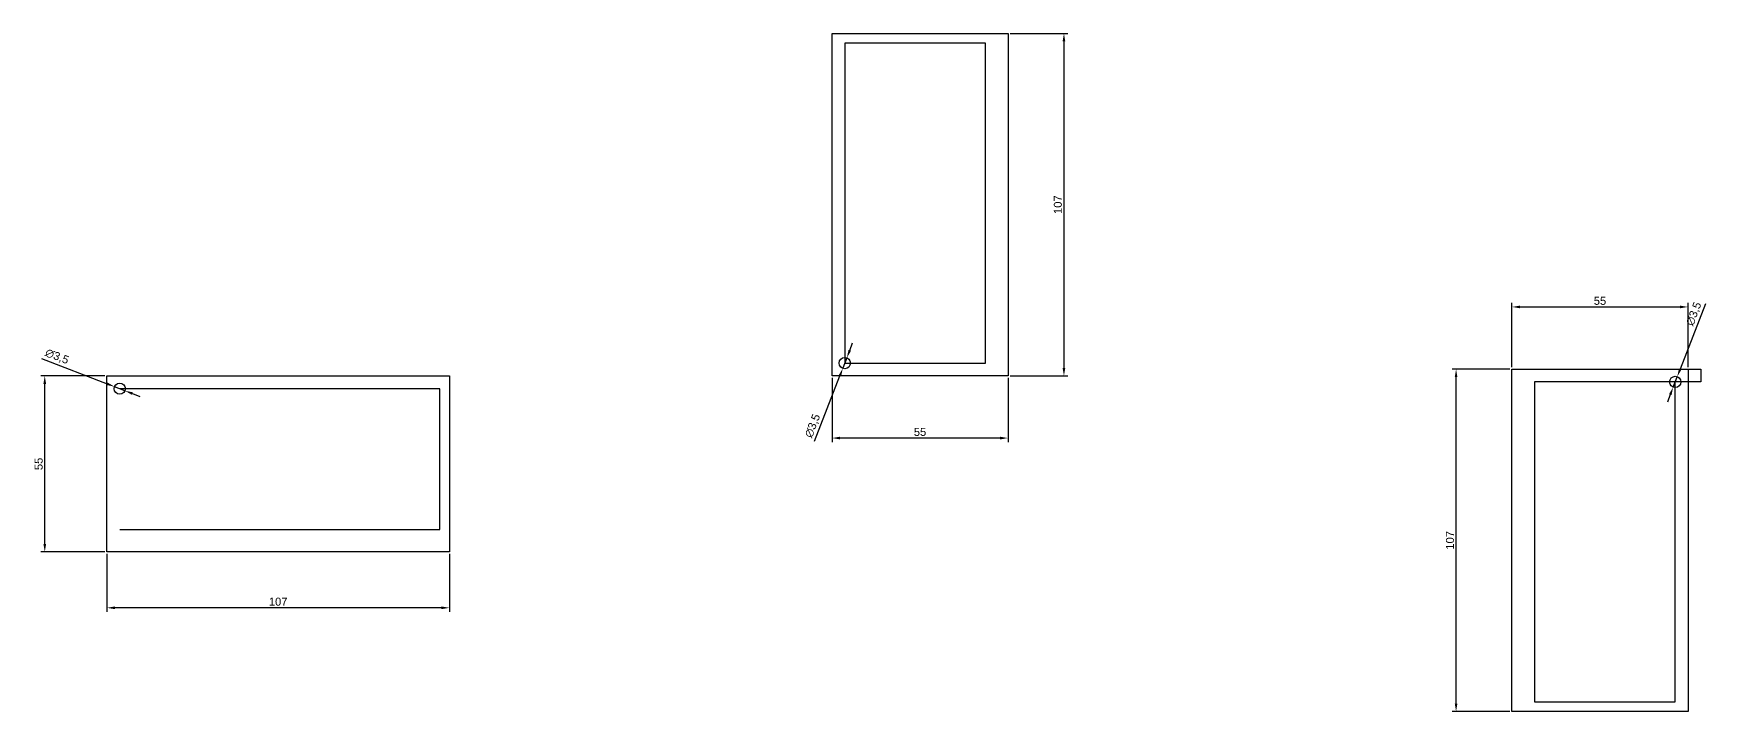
# Model space of a CAD drawing. Header units: millimetres. Extents: x -1635 to 5442, y -1125 to 1353.
# Drawn here: x 2945 to 3467, y 1142 to 1353 of the extents above; entities that cross this region are included whole.
import ezdxf

# ---------------------------------------------------------------- set-up
doc = ezdxf.new("R2010")
doc.units = ezdxf.units.MM
doc.styles.get("Standard").update_dxf_attribs({"font": 'arial.ttf'})
doc.dimstyles.new('ISO-25', dxfattribs={"dimtxt": 2.5, "dimasz": 2.5, "dimexe": 1.25, "dimexo": 0.625, "dimtad": 1, "dimtxsty": 'Standard', "dimcen": 2.5, "dimadec": 0, "dimazin": 0, "dimtfac": 1, "dimtmove": 0, "dimatfit": 3, "dimfxl": 1, "dimarcsym": 0})

# ---------------------------------------------------------------- blocks, each defined once
blk = doc.blocks.new('*D37')
at = {"color": 0, "lineweight": -2, "transparency": 16777216}
for p, q in [((2967.09, 1246.5), (2947.04, 1246.5)), ((2948.29, 1194), (2948.29, 1244)), ((2967.09, 1191.5), (2947.04, 1191.5))]:
    blk.add_line(p, q, dxfattribs=at)
at = {"color": 0, "transparency": 16777216}
for points in [[(2947.87, 1244), (2948.71, 1244), (2948.29, 1246.5)], [(2947.87, 1194), (2948.71, 1194), (2948.29, 1191.5)]]:
    blk.add_solid(points, dxfattribs=at)
at = {"layer": 'Defpoints', "color": 0, "transparency": 16777216}
for p in [(2948.29, 1246.5), (2967.71, 1246.5), (2967.71, 1191.5)]:
    blk.add_point(p, dxfattribs=at)
at = {"color": 0, "transparency": 16777216, "insert": (2946.39, 1219), "char_height": 2.5, "attachment_point": 5, "rotation": 90}
blk.add_mtext('55', dxfattribs=at)
blk = doc.blocks.new('*D38')
at = {"color": 0, "lineweight": -2, "transparency": 16777216}
for p, q in [((2967.71, 1190.87), (2967.71, 1172.79)), ((3074.71, 1190.87), (3074.71, 1172.79)), ((3072.21, 1174.04), (2970.21, 1174.04))]:
    blk.add_line(p, q, dxfattribs=at)
at = {"color": 0, "transparency": 16777216}
for points in [[(2970.21, 1174.45), (2970.21, 1173.62), (2967.71, 1174.04)], [(3072.21, 1174.45), (3072.21, 1173.62), (3074.71, 1174.04)]]:
    blk.add_solid(points, dxfattribs=at)
at = {"layer": 'Defpoints', "color": 0, "transparency": 16777216}
for p in [(2967.71, 1191.5), (3074.71, 1191.5), (2967.71, 1174.04)]:
    blk.add_point(p, dxfattribs=at)
at = {"color": 0, "transparency": 16777216, "insert": (3021.21, 1175.94), "char_height": 2.5, "attachment_point": 5}
blk.add_mtext('107', dxfattribs=at)
blk = doc.blocks.new('*D39')
at = {"color": 0, "lineweight": -2, "transparency": 16777216}
for p, q in [((2947.31, 1251.98), (2967.75, 1244.03)), ((2973.34, 1241.86), (2970.08, 1243.13)), ((2975.67, 1240.96), (2978.01, 1240.05))]:
    blk.add_line(p, q, dxfattribs=at)
at = {"color": 0, "transparency": 16777216}
for points in [[(2967.9, 1244.42), (2967.6, 1243.65), (2970.08, 1243.13)], [(2975.83, 1241.35), (2975.52, 1240.57), (2973.34, 1241.86)]]:
    blk.add_solid(points, dxfattribs=at)
at = {"layer": 'Defpoints', "color": 0, "transparency": 16777216}
for p in [(2970.08, 1243.13), (2973.34, 1241.86)]:
    blk.add_point(p, dxfattribs=at)
at = {"color": 0, "transparency": 16777216, "insert": (2952.07, 1252.45), "char_height": 2.5, "attachment_point": 5, "rotation": 338.7706}
blk.add_mtext('∅3,5', dxfattribs=at)
blk = doc.blocks.new('*D40')
at = {"color": 0, "lineweight": -2, "transparency": 16777216}
for p, q in [((3194.25, 1245.87), (3194.25, 1225.82)), ((3249.25, 1245.87), (3249.25, 1225.82)), ((3246.75, 1227.07), (3196.75, 1227.07))]:
    blk.add_line(p, q, dxfattribs=at)
at = {"color": 0, "transparency": 16777216}
for points in [[(3196.75, 1227.49), (3196.75, 1226.65), (3194.25, 1227.07)], [(3246.75, 1227.49), (3246.75, 1226.65), (3249.25, 1227.07)]]:
    blk.add_solid(points, dxfattribs=at)
at = {"layer": 'Defpoints', "color": 0, "transparency": 16777216}
for p in [(3194.25, 1246.5), (3249.25, 1246.5), (3194.25, 1227.07)]:
    blk.add_point(p, dxfattribs=at)
at = {"color": 0, "transparency": 16777216, "insert": (3221.75, 1228.97), "char_height": 2.5, "attachment_point": 5}
blk.add_mtext('55', dxfattribs=at)
blk = doc.blocks.new('*D41')
at = {"color": 0, "lineweight": -2, "transparency": 16777216}
for p, q in [((3249.88, 1353.5), (3267.96, 1353.5)), ((3266.71, 1351), (3266.71, 1249)), ((3249.88, 1246.5), (3267.96, 1246.5))]:
    blk.add_line(p, q, dxfattribs=at)
at = {"color": 0, "transparency": 16777216}
for points in [[(3266.29, 1351), (3267.13, 1351), (3266.71, 1353.5)], [(3266.29, 1249), (3267.13, 1249), (3266.71, 1246.5)]]:
    blk.add_solid(points, dxfattribs=at)
at = {"layer": 'Defpoints', "color": 0, "transparency": 16777216}
for p in [(3249.25, 1353.5), (3249.25, 1246.5), (3266.71, 1246.5)]:
    blk.add_point(p, dxfattribs=at)
at = {"color": 0, "transparency": 16777216, "insert": (3264.81, 1300), "char_height": 2.5, "attachment_point": 5, "rotation": 90}
blk.add_mtext('107', dxfattribs=at)
blk = doc.blocks.new('*D42')
at = {"color": 0, "lineweight": -2, "transparency": 16777216}
for p, q in [((3199.79, 1254.46), (3200.7, 1256.79)), ((3198.89, 1252.13), (3197.62, 1248.86)), ((3188.77, 1226.09), (3196.71, 1246.53))]:
    blk.add_line(p, q, dxfattribs=at)
at = {"color": 0, "transparency": 16777216}
for points in [[(3199.4, 1254.61), (3200.18, 1254.31), (3198.89, 1252.13)], [(3196.32, 1246.68), (3197.1, 1246.38), (3197.62, 1248.86)]]:
    blk.add_solid(points, dxfattribs=at)
at = {"layer": 'Defpoints', "color": 0, "transparency": 16777216}
for p in [(3197.62, 1248.86), (3198.89, 1252.13)]:
    blk.add_point(p, dxfattribs=at)
at = {"color": 0, "transparency": 16777216, "insert": (3188.3, 1230.86), "char_height": 2.5, "attachment_point": 5, "rotation": 68.7706}
blk.add_mtext('∅3,5', dxfattribs=at)
blk = doc.blocks.new('*D43')
at = {"color": 0, "lineweight": -2, "transparency": 16777216}
for p, q in [((3406.69, 1249.24), (3406.69, 1269.29)), ((3409.19, 1268.04), (3459.19, 1268.04)), ((3461.69, 1249.24), (3461.69, 1269.29))]:
    blk.add_line(p, q, dxfattribs=at)
at = {"color": 0, "transparency": 16777216}
for points in [[(3409.19, 1268.46), (3409.19, 1267.63), (3406.69, 1268.04)], [(3459.19, 1268.46), (3459.19, 1267.63), (3461.69, 1268.04)]]:
    blk.add_solid(points, dxfattribs=at)
at = {"layer": 'Defpoints', "color": 0, "transparency": 16777216}
for p in [(3461.69, 1268.04), (3406.69, 1248.62), (3461.69, 1248.62)]:
    blk.add_point(p, dxfattribs=at)
at = {"color": 0, "transparency": 16777216, "insert": (3434.19, 1269.94), "char_height": 2.5, "attachment_point": 5}
blk.add_mtext('55', dxfattribs=at)
blk = doc.blocks.new('*D44')
at = {"color": 0, "lineweight": -2, "transparency": 16777216}
for p, q in [((3406.07, 1248.62), (3387.98, 1248.62)), ((3389.23, 1144.12), (3389.23, 1246.12)), ((3406.07, 1141.62), (3387.98, 1141.62))]:
    blk.add_line(p, q, dxfattribs=at)
at = {"color": 0, "transparency": 16777216}
for points in [[(3388.82, 1246.12), (3389.65, 1246.12), (3389.23, 1248.62)], [(3388.82, 1144.12), (3389.65, 1144.12), (3389.23, 1141.62)]]:
    blk.add_solid(points, dxfattribs=at)
at = {"layer": 'Defpoints', "color": 0, "transparency": 16777216}
for p in [(3389.23, 1248.62), (3406.69, 1248.62), (3406.69, 1141.62)]:
    blk.add_point(p, dxfattribs=at)
at = {"color": 0, "transparency": 16777216, "insert": (3387.33, 1195.12), "char_height": 2.5, "attachment_point": 5, "rotation": 90}
blk.add_mtext('107', dxfattribs=at)
blk = doc.blocks.new('*D45')
at = {"color": 0, "lineweight": -2, "transparency": 16777216}
for p, q in [((3467.17, 1269.02), (3459.23, 1248.58)), ((3457.06, 1242.99), (3458.33, 1246.25)), ((3456.15, 1240.66), (3455.25, 1238.33))]:
    blk.add_line(p, q, dxfattribs=at)
at = {"color": 0, "transparency": 16777216}
for points in [[(3458.84, 1248.73), (3459.62, 1248.43), (3458.33, 1246.25)], [(3455.77, 1240.81), (3456.54, 1240.51), (3457.06, 1242.99)]]:
    blk.add_solid(points, dxfattribs=at)
at = {"layer": 'Defpoints', "color": 0, "transparency": 16777216}
for p in [(3458.33, 1246.25), (3457.06, 1242.99)]:
    blk.add_point(p, dxfattribs=at)
at = {"color": 0, "transparency": 16777216, "insert": (3463.61, 1265.83), "char_height": 2.5, "attachment_point": 5, "rotation": 68.7706}
blk.add_mtext('∅3,5', dxfattribs=at)

msp = doc.modelspace()

# ---------------------------------------------------------------- linework, layer by layer
for p, q in [((3194.252, 1246.496), (3194.252, 1353.496)), ((3194.252, 1353.496), (3249.252, 1353.496)), ((3249.252, 1353.496), (3249.252, 1246.496)), ((3242.252, 1350.496), (3198.252, 1350.496)), ((3198.252, 1350.496), (3198.252, 1250.496)), ((3242.252, 1250.496), (3242.252, 1350.496)), ((3198.252, 1250.496), (3242.252, 1250.496)), ((3406.692, 1141.619), (3406.692, 1248.619)), ((3406.692, 1248.619), (3461.692, 1248.619)), ((3461.692, 1248.619), (3461.692, 1141.619)), ((3461.692, 1248.619), (3465.692, 1248.619)), ((3465.692, 1248.619), (3465.692, 1244.619)), ((2967.713, 1246.496), (3074.713, 1246.496)), ((2967.713, 1191.496), (2967.713, 1246.496)), ((3074.713, 1246.496), (3074.713, 1191.496)), ((3249.252, 1246.496), (3194.252, 1246.496)), ((3461.692, 1244.619), (3413.692, 1244.619)), ((3413.692, 1244.619), (3413.692, 1144.619)), ((3465.692, 1244.619), (3457.692, 1244.619)), ((3457.692, 1144.619), (3457.692, 1244.619)), ((3071.713, 1242.496), (2971.713, 1242.496)), ((3071.713, 1198.496), (3071.713, 1242.496)), ((2971.713, 1198.496), (3071.713, 1198.496)), ((3074.713, 1191.496), (2967.713, 1191.496)), ((3413.692, 1144.619), (3457.692, 1144.619)), ((3461.692, 1141.619), (3406.692, 1141.619))]:
    msp.add_line(p, q)
for centre in [(3198.252, 1250.496), (2971.713, 1242.496), (3457.692, 1244.619)]:
    msp.add_circle(centre, 1.75)

# ---------------------------------------------------------------- dimensions: what is measured, and where the dimension line sits
for base, p1, p2, angle, picture, middle in [((3266.711, 1246.496), (3249.252, 1353.496), (3249.252, 1246.496), 90, '*D41', (3264.81, 1299.996)), ((3389.233, 1248.619), (3406.692, 1141.619), (3406.692, 1248.619), 270, '*D44', (3387.332, 1195.119)), ((2948.289, 1246.496), (2967.713, 1191.496), (2967.713, 1246.496), 90, '*D37', (2946.392, 1218.996)), ((3194.252, 1227.071), (3249.252, 1246.496), (3194.252, 1246.496), 180, '*D40', (3221.752, 1228.967))]:
    dim = msp.add_linear_dim(base=base, p1=p1, p2=p2, angle=angle, dimstyle='ISO-25')
    dim.commit()
    dim.dimension.update_dxf_attribs({"geometry": picture, "text_midpoint": middle})
for base, p1, p2, picture, middle in [((3461.692, 1268.043), (3406.692, 1248.619), (3461.692, 1248.619), '*D43', (3434.192, 1269.94)), ((2967.713, 1174.037), (3074.713, 1191.496), (2967.713, 1191.496), '*D38', (3021.213, 1175.938))]:
    dim = msp.add_linear_dim(base=base, p1=p1, p2=p2, dimstyle='ISO-25')
    dim.commit()
    dim.dimension.update_dxf_attribs({"geometry": picture, "text_midpoint": middle})
for p1, p2, picture, middle in [((3457.059, 1242.987), (3458.326, 1246.25), '*D45', (3465.627, 1265.043)), ((2973.345, 1241.862), (2970.082, 1243.129), '*D39', (2951.289, 1250.43)), ((3198.886, 1252.127), (3197.619, 1248.864), '*D42', (3190.318, 1230.071))]:
    dim = msp.add_diameter_dim_2p(p1=p1, p2=p2, dimstyle='ISO-25')
    dim.commit()
    dim.dimension.update_dxf_attribs({"geometry": picture, "text_midpoint": middle, "dimtype": 163})

doc.saveas('drawing.dxf')
